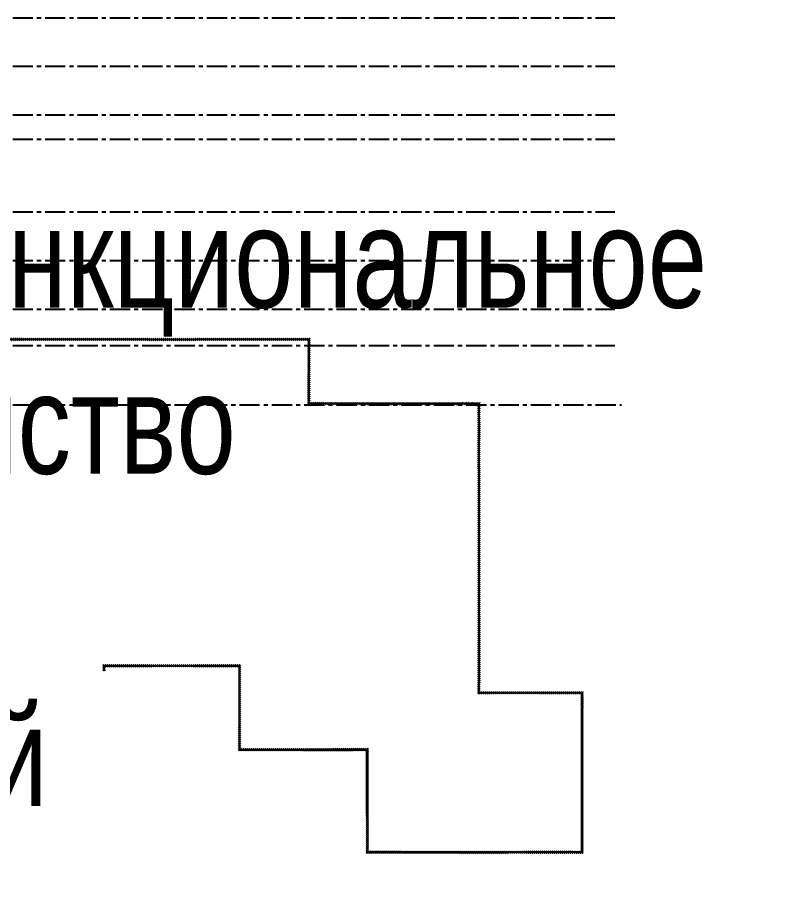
# Model space of a CAD drawing. Header units: millimetres. Extents: x 304092 to 9387535, y -16707 to 344175.
# Drawn here: x 440995 to 488146, y 50995 to 105711 of the extents above; entities that cross this region are included whole.
import ezdxf
from ezdxf.enums import TextEntityAlignment as Align

# ---------------------------------------------------------------- set-up
doc = ezdxf.new("R2018")
doc.units = ezdxf.units.MM
doc.linetypes.add('CENTER', pattern=[2, 1.25, -0.25, 0.25, -0.25])
for name, color, linetype, lineweight in [('!М_Перегородки_пеноблок', 7, 'Continuous', 20), ('АР_Маркер экспликации', 239, 'Continuous', 13), ('АР_Номер помещения', 250, 'Continuous', 9), ('АР_Оси', 7, 'Continuous', 25), ('АР_Утеплитель', 250, 'Continuous', 13)]:
    doc.layers.add(name, color=color, linetype=linetype, lineweight=lineweight)
doc.layers.add('АР_Названия помещений', color=124, linetype='Continuous', lineweight=5, plot=False)
doc.layers.add('АР_Помещения_площадь', color=19, linetype='Continuous', lineweight=9, plot=False)
doc.styles.add('ISOCPEUR', font='', dxfattribs={"height": 250})
doc.styles.get("Standard").update_dxf_attribs({"font": 'GOST.TTF'})
doc.styles.get('ISOCPEUR').set_extended_font_data('ISOCPEUR', italic=True)

# ---------------------------------------------------------------- blocks, each defined once
blk = doc.blocks.new('*U54')
at = {"color": 7, "style": 'ISOCPEUR', "width": 0.7, "flags": 1}
blk.add_attdef('КАТЕГОРИЯ', (-499, -2092), '', height=250, dxfattribs=at)
at = {"layer": 'АР_Номер помещения', "color": 7, "style": 'ISOCPEUR', "width": 0.7}
blk.add_attdef('НОМЕР_ПОМЕЩЕНИЯ', text='', height=300, dxfattribs=at).set_placement((-12706, 14289), align=Align.MIDDLE_CENTER)
at = {"layer": 'АР_Помещения_площадь', "color": 7, "style": 'ISOCPEUR', "width": 0.7}
blk.add_attdef('ПЛОЩАДЬ_ПОМЕЩЕНИЯ', text='', height=200, dxfattribs=at).set_placement((-12402, 13467), align=Align.MIDDLE_RIGHT)
at = {"layer": 'АР_Помещения_площадь', "color": 7, "lineweight": 30, "width": 0.7, "flags": 104}
blk.add_attdef('ИМЯ_ПОМЕЩЕНИЯ', text='', height=100, dxfattribs=at).set_placement((158, 1217), align=Align.MIDDLE_CENTER)

msp = doc.modelspace()

# ---------------------------------------------------------------- hatches: boundary and pattern name
at = {"layer": '!М_Перегородки_пеноблок', "ltscale": 100}
h = msp.add_hatch(dxfattribs=at)
h.set_pattern_fill('БЕТОННАЯ ПОДГОТОВКА', color=256, scale=100, style=0, pattern_type=2)
h.set_pattern_definition([(45, (150, 150), (0, 1000), [141.4, -282.8, 70.7, -424.3, 141.4, -353.61356]), (135, (800, 200), (-1000, 9e-14), [141.4, -212.1, 70.7, -353.6, 141.4, -495.01356]), (63.43495, (0, 0), (5e-08, 1000), [111.8, -447.2, 111.8, -447.234, 0, 0]), (116.56505, (0, 0), (-4e-07, 1000), [111.8, -447.2, 111.8, -447.234, 0, 0]), (0, (0, 100), (0, 1000), [50, -400, 100, -400, 50, 0]), (0, (0, 250), (0, 1000), [-150, 100, -400, 0, -350, 0]), (0, (0, 300), (0, 1000), [-400, 0, -300, 100, -200, 0]), (0, (0, 450), (0, 1000), [-200, 0, -250, 100, -450, 0]), (0, (0, 600), (0, 1000), [-200, 100, -400, 100, -200, 0]), (0, (0, 850), (0, 1000), [-150, 100, -200, 0, -550, 0]), (0, (0, 900), (0, 1000), [-200, 0, -600, 100, -100, 0]), (90, (50, 200), (-1000, 6e-14), [-300, 0, -300, 0, -400, 0]), (90, (150, 0), (-1000, 6e-14), [-150, 100, -400, 0, -350, 0]), (90, (250, 0), (-1000, 6e-14), [-400, 0, -350, 100, -150, 0]), (90, (800, 0), (-1000, 6e-14), [-200, 100, -500, 100, -100, 0]), (90, (100, 100), (-1000, 6e-14), [-300, 0, -350, 0, -350, 0]), (90, (200, 100), (-1000, 6e-14), [-250, 0, -550, 0, -200, 0]), (90, (300, 150), (-1000, 6e-14), [-500, 0, -150, 0, -350, 0]), (90, (350, 50), (-1000, 6e-14), [-450, 0, -200, 0, -250, 0]), (90, (450, 200), (-1000, 6e-14), [-400, 0, -150, 0, -400, 0]), (90, (500, 250), (-1000, 6e-14), [-450, 0, -200, 0, -350, 0]), (90, (550, 0), (-1000, 6e-14), [-600, 0, -250, 0, -150, 0]), (90, (600, 150), (-1000, 6e-14), [-200, 0, -400, 0, -400, 0]), (90, (650, 100), (-1000, 6e-14), [-450, 0, -250, 0, -300, 0]), (90, (700, 50), (-1000, 6e-14), [-400, 0, -300, 0, -300, 0]), (90, (800, 100), (-1000, 6e-14), [-300, 0, -300, 0, -400, 0]), (90, (900, 150), (-1000, 6e-14), [-400, 0, -200, 0, -400, 0]), (90, (950, 200), (-1000, 6e-14), [-150, 0, -600, 0, -250, 0])])
h.paths.add_polyline_path([(488146.4, 58591.4), (488146.4, 58591.4), (488026.4, 58591.4), (488026.4, 58591.4)], flags=0)
at = {"layer": 'АР_Утеплитель', "lineweight": 9, "ltscale": 100}
h = msp.add_hatch(dxfattribs=at)
h.set_pattern_fill('ANSI37', color=256, scale=700)
h.set_pattern_definition([(45, (-537849.84, 103470), (-61.871843, 61.871843), []), (135, (-537849.84, 103470), (-61.871843, -61.871843), [])])
h.paths.add_polyline_path([(422231.4, 102055.3), (422081.4, 102055.3), (422076.6, 101486.5), (425206.6, 101486.5), (425206.6, 98556.5), (428326.8, 98556.5), (428326.8, 90536.5), (424526.6, 90536.5), (424526.6, 90406.5), (419136.6, 90406.5), (419136.6, 81796.5), (424111.8, 81796.5), (424111.8, 85761.5), (458911.8, 85761.5), (458911.8, 81796.5), (469411.8, 81796.5), (469411.8, 63926.5), (475761.8, 63926.5), (475761.8, 54216.5), (462661.8, 54216.5), (462661.8, 60566.5), (454781.8, 60566.5), (454781.8, 65756.5), (446246.5, 65756.5), (446246.5, 65356.5), (446396.5, 65356.5), (446396.5, 65606.5), (454631.8, 65606.5), (454631.8, 60416.5), (462511.8, 60416.5), (462511.8, 54066.5), (475911.8, 54066.5), (475911.8, 64076.5), (469561.8, 64076.5), (469561.8, 81946.5), (459061.8, 81946.5), (459061.8, 85911.5), (423961.8, 85911.5), (423961.8, 81946.5), (419286.6, 81946.5), (419286.6, 90256.5), (424676.6, 90256.5), (424676.6, 90386.5), (428476.8, 90386.5), (428476.8, 98706.5), (425356.6, 98706.5), (425356.6, 101636.5), (422226.6, 101636.5)])
h.paths.add_polyline_path([(422076.6, 103695.3), (422226.6, 103695.3), (422226.6, 104836.7), (422376.6, 104836.7), (422376.6, 104986.7), (422076.6, 104986.7)])

# ---------------------------------------------------------------- linework, layer by layer
at = {"layer": 'АР_Оси', "linetype": 'CENTER', "lineweight": 9, "ltscale": 1000}
for p, q in [((394683, 105711.5), (477861.4, 105711.5)), ((394683, 102711.5), (477861.4, 102711.5)), ((394683, 99711.5), (477861.4, 99711.5)), ((394683, 98211.5), (477861.4, 98211.5)), ((394683, 93711.5), (477861.4, 93711.5)), ((394683, 90711.5), (477861.4, 90711.5)), ((394683, 87711.5), (477861.4, 87711.5)), ((394683, 85461.5), (477861.4, 85461.5)), ((394683, 81796.5), (478280.2, 81796.5))]:
    msp.add_line(p, q, dxfattribs=at)
at = {"layer": 'АР_Оси', "linetype": 'CENTER', "ltscale": 1000}
for p, q in [((394683.1, 105710.3), (477861.5, 105710.3)), ((394683.1, 102710.3), (477861.5, 102710.3)), ((394683.1, 99710.3), (477861.5, 99710.3)), ((394683.1, 98210.3), (477861.5, 98210.3)), ((394683.1, 93710.3), (477861.5, 93710.3)), ((394683.1, 90710.3), (477861.5, 90710.3)), ((394683.1, 87710.3), (477861.5, 87710.3)), ((394683.1, 85460.3), (477861.5, 85460.3)), ((394683.1, 81795.3), (478280.3, 81795.3))]:
    msp.add_line(p, q, dxfattribs=at)

# ---------------------------------------------------------------- block references
at = {"layer": 'АР_Маркер экспликации', "color": 7, "lineweight": 9}
ref = msp.add_blockref('*U54', (424976, 81695.2), dxfattribs=at)
lines = msp.add_mtext('\\W0.8000;Многофункциональное пространство с функцией актового зала (с эстрадой в уровне пола)', dxfattribs={"layer": 'АР_Названия помещений', "insert": (412816.7, 93953.5), "char_height": 6157.775, "width": 926.94, "attachment_point": 1})
ref.add_attrib('ИМЯ_ПОМЕЩЕНИЯ', '', (412816.7, 93953.5), dxfattribs={"flags": 104}).embed_mtext(lines)

doc.saveas('drawing.dxf')
